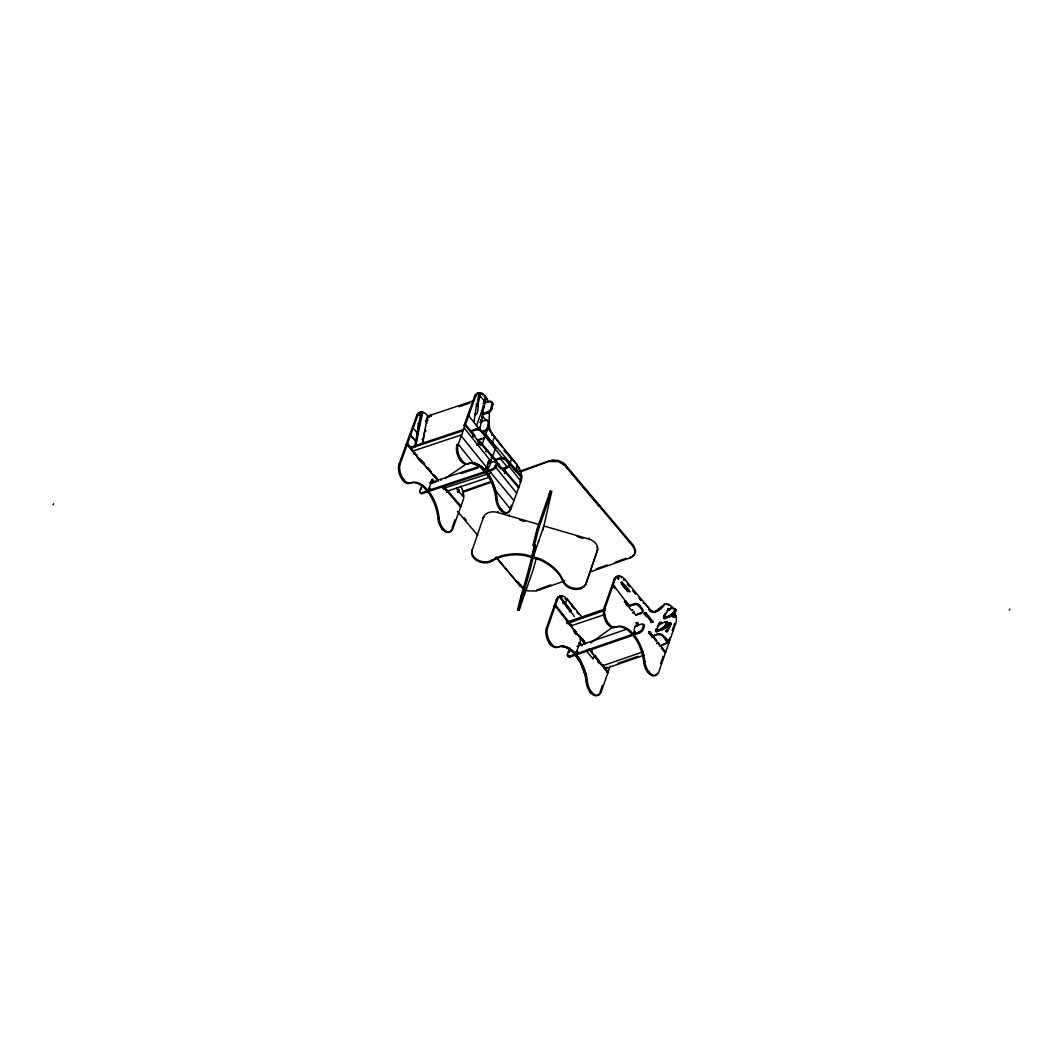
<?xml version="1.0" encoding="UTF-8"?>
<svg xmlns="http://www.w3.org/2000/svg" width="1063" height="1063" viewBox="0 0 1063 1063"><rect width="100%" height="100%" fill="white"/><g stroke="black" fill="none" stroke-linecap="round" stroke-linejoin="round"><path stroke-width="1.5" d="M587.294 681.131L586.112 681.516A30.189 16.543 70.9 0 0 584.783 674.301L580.863 663.764L575.123 654.848L576.292 654.436L580.89 661.186L585.952 673.902A30.189 16.543 70.9 0 1 587.321 681.131A11.839 6.458 71.3 0 0 591.068 691.349M579.906 639.328L581.076 638.929L576.983 650.702L577.767 651.818M599.08 661L595.307 655.844M598.907 661.505L599.253 660.748M636.896 623.981L636.325 622.705M473.407 436.694L474.643 435.232M497.364 463.003L495.145 460.399L495.424 459.522L479.214 440.56C474.098 439.471 488.316 447.948 478.802 442.7M487.412 468.81C487.306 457.422 494.946 456.984 488.01 468.823M495.265 449.078L490.814 461.103L489.631 461.501L489.498 460.638M505.536 472.769L505.908 471.759M521.574 478.257L521.495 475.427A11.892 6.458 71.5 0 0 518.943 467.454L518.571 466.816A11.892 6.458 71.5 0 0 517.336 465.076L487.598 428.137L489.06 424.11L489.325 412.71L488.143 413.095M661.731 623.184L661.066 621.908L655.579 630.851L656.323 632.007L664.016 628.844L665.425 627.582L664.681 626.426L666.993 621.576L658.901 623.861L657.386 626.439M665.425 627.582L667.963 623.45L667.006 621.589M668.056 609.046L668.521 610.335L669.756 609.803L669.012 608.674L663.604 617.736L664.348 618.892L672.826 615.105L673.464 614.467L672.72 613.311L675.244 608.74M673.464 614.467C680.041 607.983 671.789 606.628 666.939 610.747M570.06 611.637L565.303 605.06M651.699 622.413L644.763 613.072M652.881 621.828L652.23 622.107L645.653 613.763L645.6 612.58L652.722 621.284L651.061 622.519M421.001 414.145L421.785 415.155L420.071 415.407M484.236 402.359L484.223 401.562M485.087 403.834L484.887 400.592L479.745 429.944M484.675 401.96L484.223 400.884M423.765 442.022L422.901 441.211L424.934 429.851L425.731 431.113L425.014 429.744M477.779 403.847C478.589 407.488 477.925 416.404 474.35 413.799M417.374 432.415L418.45 423.619M417.387 432.721L418.144 433.797L422.755 412.085A11.879 6.458 71.5 0 1 427.273 415.367L427.831 416.098A11.879 6.458 71.5 0 1 428.628 417.307M495.703 462.099A3.96 1.874 -38.8 0 1 497.099 463.906L496.115 466.591A3.96 1.874 -38.8 0 1 491.983 470.324L486.854 472.038L486.176 471.188L487.173 468.305M484.622 400.764L485.26 396.007L484.077 396.406M550.289 492.196L550.408 490.707L537.001 528.975L532.882 545.611M473.394 400.804L429.718 415.474L427.087 418.437L426.276 422.423L427.14 423.22M427.087 418.437L427.632 420.549L426.755 419.726M473.925 422.37L476.596 404.246L477.872 403.967M477.074 404.817L478.935 392.712A11.839 6.431 71.5 0 0 475.812 395.914L458.233 444.268A11.839 6.431 71.5 0 0 460.997 459.296M479.586 395.529L480.091 392.725M477.712 405.92L480.675 392.725A11.839 6.431 71.5 0 1 488.475 402.12M481.698 422.649L483.731 406.013L484.555 406.784M481.366 431.644L483.931 430.781A3.96 2.352 -46.8 0 0 487.651 426.595L488.422 422.29A3.96 2.352 -46.8 0 0 485.831 420.217L479.679 422.263M482.363 413.64L487.492 411.926A3.96 2.352 -46.8 0 0 491.199 407.74L491.983 403.435A3.96 2.352 -46.8 0 0 489.392 401.362L483.08 403.462M482.323 432.428L484.808 431.605A3.96 2.352 -46.8 0 0 488.528 427.419L489.299 423.114A3.96 2.352 -46.8 0 0 487.505 420.868M483.227 414.45L488.355 412.75A3.96 2.352 -46.8 0 0 492.076 408.564L492.833 404.246L491.983 403.435M606.867 623.303L607.823 624.446A11.852 6.498 70.9 0 0 615.025 627.316L615.69 627.09A30.202 16.543 70.9 0 1 631.954 634.146L632.671 634.97A30.202 16.543 70.9 0 1 643.514 660.415L643.66 661.638A11.839 6.484 70.9 0 0 647.46 671.896L649.201 672.201A11.852 6.498 70.9 0 0 658.582 672.48L676.081 622.4A11.879 6.511 70.9 0 0 676.161 616.394L676.028 615.716L674.939 617.39L674.327 616.713L675.43 613.471A11.879 6.511 70.9 0 0 674.62 611.331M422.41 443.776L427.592 415.792M458.631 491.199L459.15 490.455L457.063 487.93M421.24 412.51L422.423 412.125L421.254 412.417L420.403 415.633M414.49 447.563L421.041 412.019A11.879 6.458 71.5 0 0 418.104 414.53L399.94 464.597A11.839 6.431 71.5 0 0 403.86 479.785L404.445 480.463A11.839 6.431 71.5 0 0 410.956 482.815L409.773 483.213A11.839 6.431 71.5 0 1 403.249 480.861L402.678 480.17A11.839 6.431 71.5 0 1 398.917 464.465L416.909 414.929A11.879 6.458 71.5 0 1 419.858 412.417L421.426 411.979M415.726 446.526L418.251 433.558L417.068 433.956M582.258 645.945L580.199 642.77L578.551 643.301M634.066 611.57L633.681 612.554L635.873 615.331L640.962 613.577A3.96 2.804 21.8 0 0 641.906 609.71L639.301 606.402A3.96 2.804 21.8 0 0 633.986 604.701L628.897 606.455L629.283 605.472C618.48 591.108 633.986 616.407 632.538 609.644M636.923 623.928C640.71 618.865 631.196 630.346 635.182 631.781M597.379 550.475L586.191 582.976A11.879 8.57 13.2 0 1 575.043 588.357A11.879 8.57 13.2 0 1 563.523 580.836L560.706 575.548A43.756 31.558 13.2 0 0 539.645 558.713L525.467 554.594A43.756 31.558 13.2 0 0 497.723 557.198L492.089 560.042A11.879 8.57 13.2 0 1 477.965 560.095A11.879 8.57 13.2 0 1 472.224 549.784L471.985 550.793A11.879 8.57 13.2 0 0 477.739 561.091A11.879 8.57 13.2 0 0 491.85 561.038L497.471 558.208A43.756 31.558 13.2 0 1 525.228 555.59L539.406 559.723A43.756 31.558 13.2 0 1 560.453 576.531L563.284 581.846A11.879 8.57 13.2 0 0 574.804 589.367A11.879 8.57 13.2 0 0 585.952 583.972L597.379 550.475A11.879 8.57 13.2 0 0 588.782 539.034L543.911 525.972L533.4 556.481L531.978 556.055L532.895 551.963A43.756 2.206 -73.8 0 0 533.945 545.93M533.4 556.481L534.317 552.375A43.756 2.206 -73.8 0 0 534.304 546.037L538.423 529.387L551.83 491.119L542.927 530.105M430.914 483.359C430.555 478.788 434.501 477.34 432.096 482.974M442.607 486.123C442.421 489.166 451.004 493.112 447.058 491.199M506.134 472.769C504.075 474.895 504.5 471.813 506.001 471.906M539.286 524.617L497.604 512.486A11.879 8.57 13.2 0 0 483.413 517.296L483.173 518.292A11.879 8.57 13.2 0 1 484.29 516.299M491.85 561.038L492.089 560.042M538.423 542.196L538.662 541.2M563.284 581.846L563.523 580.836M577.143 536.709L577.382 535.712M585.952 583.972L586.191 582.976M484.329 401.841L484.263 402.452M534.835 558.115L536.257 558.527L533.227 569.529L518.957 610.561L522.504 596.263A43.756 2.206 -73.8 0 0 531.978 562.34L533.161 557.477L531.739 557.065L530.557 561.928A43.756 2.206 -73.8 0 1 521.083 595.851L517.535 610.149L518.306 608.581M503.025 470.218L503.928 471.228L505.111 470.829M411.726 448.812L407.448 443.803L406.265 444.201M412.949 450.26L412.683 451.137L461.807 434.754M413.693 454.14L415.181 452.865M423.685 462.897C423.858 466.444 414.278 455.03 416.749 454.619M420.47 459.043L420.191 459.92L438.328 481.114M447.722 490.721L447.457 491.598M477.207 404.02L476.237 404.113M414.902 453.742L411.447 449.689A1.98 1.329 17.6 0 1 411.54 448.041L412.298 446.633L462.83 429.718M411.447 449.689L411.833 448.466A1.98 1.329 17.6 0 1 411.926 446.819L412.298 446.633M444.533 487.186L443.935 489.1L441.982 486.827M444.693 488.382L444.972 487.518M488.754 477.38L448.161 490.854A1.98 1.329 17.6 0 1 445.915 489.99L446.194 489.113M473.128 433.372L472.849 434.249L470.63 431.644L470.909 430.767L475.958 429.08A3.96 2.671 17.6 0 1 481.34 430.635L484.489 434.315A3.96 2.671 17.5 0 1 483.559 437.969L478.576 440.414M470.63 431.644L475.679 429.957L475.958 429.08M483.28 438.846A3.96 2.671 17.5 0 0 484.21 435.192L481.061 431.512L481.34 430.635M484.21 435.192L484.489 434.315M502.719 469.155L507.769 467.481L508.048 466.604A3.96 2.671 17.6 0 0 508.978 462.95L505.908 459.362A3.96 2.671 17.6 0 0 500.527 457.821L500.248 458.685L495.145 460.399M505.629 460.239A3.96 2.671 17.6 0 0 500.248 458.685L507.769 467.481A3.96 2.671 17.6 0 0 508.699 463.813L505.629 460.239L505.908 459.362M504.526 471.294L502.586 469.487M508.699 463.813L508.978 462.95M475.227 414.636L476.41 414.238M483.798 401.15L484.582 400.91L478.709 394.665M471.985 550.793L483.413 517.296M497.604 512.486L497.962 511.476M509.004 515.807L509.35 514.784M519.927 472.092L552.667 459.973L558.62 460.558L564.068 463.295L633.389 545.399L635.488 549.837L635.382 552.016A11.866 8.198 19 0 1 632.923 555.577M517.668 581.448L520.817 585.208L520.471 586.218A11.866 8.198 19 0 0 522.531 588.171M531.978 556.055L534.078 549.943M599.665 505.35L599.319 506.373L565.144 465.674L565.503 464.651M566.034 465.288L565.675 466.298L633.03 546.409L635.129 550.847L635.036 553.039A11.866 8.198 19 0 1 630.372 557.73L589.699 572.133M588.782 539.034L589.128 538.011M633.03 546.409L633.389 545.399M630.372 557.73L630.718 556.706M484.449 404.099L486.602 397.961M550.607 644.723L549.837 643.806A11.879 6.511 70.9 0 1 546.422 628.18L556.387 599.665A11.892 6.524 70.9 0 1 557.663 597.472L557.942 597.193M551.777 644.324L551.006 643.394A11.879 6.511 70.9 0 1 547.591 627.768L557.57 599.253A11.879 6.537 70.6 0 1 558.832 597.047L559.895 596.263A11.879 6.537 70.6 0 1 567.124 599.133L581.607 616.487M567.39 654.449A3.96 1.887 -39.9 0 0 569.569 656.084L574.658 654.33L575.362 655.167L570.273 656.921A3.96 1.887 -39.9 0 1 568.094 655.286L567.39 654.449L568.346 651.739A3.96 1.887 -39.9 0 1 569.927 649.506M575.84 653.931L632.206 634.452L632.91 635.289L576.531 654.755L575.84 653.931L576.983 650.702M616.208 626.904A11.852 6.498 70.9 0 1 608.993 624.034L607.279 623.782A11.879 6.511 70.9 0 1 603.97 608.288L614.334 578.737A11.959 6.551 70.9 0 1 615.185 577.528L616.234 576.717A11.959 6.551 70.9 0 1 619.756 576.678M609.112 624.167L608.461 623.383A11.879 6.511 70.9 0 1 605.139 607.89L615.504 578.325A11.959 6.551 70.9 0 1 616.354 577.116L617.417 576.305A11.959 6.551 70.9 0 1 624.233 578.697L649.227 608.647C654.024 615.45 661.053 609.963 664.774 604.169A11.879 6.511 70.9 0 1 673.224 608.727M594.27 655.685L593.127 658.954L586.058 650.49M602.442 685.343L599.997 692.345L601.166 691.947L610.242 666.009M633.389 634.04L634.332 631.329L635.036 632.166L634.08 634.877L633.389 634.04L638.478 632.286A3.96 1.887 -39.9 0 0 642.557 628.485L643.514 625.775A3.96 1.887 -39.9 0 0 641.321 624.14L635.129 626.28M637.136 626.24L638.092 623.516M634.08 634.877L639.169 633.123A3.96 1.887 -39.9 0 0 643.261 629.323L644.205 626.612A3.96 1.887 -39.9 0 0 642.796 624.792M660.615 663.684L663.166 656.363M669.597 637.999L668.002 642.584L669.172 642.172L665.066 636.95M672.175 630.625L674.726 623.33M419.699 491.013A3.96 1.874 -38.8 0 0 421.878 492.647L427.007 490.933L427.698 491.784L422.569 493.498A3.96 1.874 -38.8 0 1 420.39 491.863L419.699 491.013L420.682 488.329A3.96 1.874 -38.8 0 1 422.29 486.123M432.256 479.267L429.332 487.319L430.01 488.515M428.19 490.535L429.173 487.851L429.851 488.701L428.881 491.385L428.19 490.535L484.994 471.587L485.671 472.437L428.881 491.385M479.254 392.659L477.752 393.111A11.839 6.431 71.5 0 0 474.63 396.313L463.893 425.851L465.076 425.466L518.744 487.904M476.503 425.599L483.718 405.734L483.08 405.946M479.519 429.239L468.61 415.713L467.428 416.111M478.842 441.57L477.672 444.786L476.49 445.184M482.19 444.042L485.02 436.255L503.331 459.176M487.917 428.535L485.286 435.099L496.062 448.214M452.134 527.66L454.937 519.927M451.137 530.185A11.879 6.458 71.5 0 0 451.562 529.215L452.745 528.816L463.362 499.544A11.959 6.498 71.5 0 0 463.627 497.643L463.627 495.531A11.959 6.498 71.5 0 0 460.611 486.136M485.565 435.883L491.292 442.567L492.475 442.181L494.481 436.667M487.199 464.903L488.807 460.478M486.176 471.188L491.305 469.474A3.96 1.874 -38.8 0 0 495.438 465.74L496.408 463.056A3.96 1.874 -38.8 0 0 494.229 461.422L488.076 463.481M506.426 466.816L505.005 470.71L503.822 471.108M511.954 458.392L509.775 463.72L517.056 471.985L516.95 470.776L485.353 434.209L491.983 442.514L491.664 443.523M515.768 469.408L517.349 465.076L504.58 450.154L511.33 459.083M518.85 467.308L517.03 472.331L521.601 477.672M511.223 505.257L509.549 509.855L510.732 509.469L520.976 481.273A11.892 6.458 71.5 0 0 521.574 478.27M489.06 424.137L487.598 428.137L489.086 424.363A8.916 4.837 71.5 0 0 489.193 425.346L489.219 425.572A11.879 6.458 71.5 0 0 492.727 434.448L502.653 447.603M400.1 464.026L399.063 464.013M671.178 624.047C669.796 615.929 661.598 645.746 671.178 624.047C670.275 625.376 668.507 622.041 670.381 622.838M484.303 402.199L485.406 402.013M565.436 603.306L567.111 599.133L575.003 609.179M569.994 623.423C568.506 625.881 570.366 620.167 569.688 622.28M571.269 625.044L570.951 625.855L604.608 614.587M571.017 626.12L571.349 625.283L568.639 621.855M574.924 630.851C575.468 628.671 575.269 631.94 573.395 631.05M576.478 631.648L574.963 632.87M595.506 655.34L595.014 656.482M599.094 663.631L600.661 662.382M588.982 648.855L602.522 665.983L602.987 664.84M640.962 613.577L641.361 612.594A3.96 2.804 21.8 0 0 642.304 608.727L639.7 605.418A3.96 2.804 21.8 0 0 634.372 603.718L627.927 606.083L625.934 603.08M604.475 666.647L604.01 667.79A1.98 1.395 21.8 0 0 606.335 668.295L606.8 667.152A1.98 1.395 21.8 0 1 606.348 667.245M633.986 604.701L634.372 603.718M635.873 615.331L636.259 614.361L640.085 613.032M639.301 606.402L639.7 605.418M641.906 609.71L642.304 608.727M651.406 636.963L657.997 633.986A3.96 2.79 21.8 0 1 663.325 635.687L666.328 639.527A3.96 2.804 21.9 0 1 666.129 643.009M656.615 643.58L658.13 642.358L659.591 644.205M657.811 643.168L660.003 645.945L665.066 644.205A3.96 2.804 21.8 0 0 666.009 640.338L662.993 636.511L663.325 635.687M660.003 645.945L664.123 643.819M666.009 640.338L666.328 639.527M665.066 644.205L665.385 643.394M624.592 601.485L626.413 603.97A1.98 1.395 21.8 0 0 625.655 603.346M602.854 665.172L608.182 671.896L607 672.308M667.205 622.28L667.723 623.981M1009.425 610.029L1009.85 609.099M576.957 650.848L575.947 651.964M457.967 491.677L457.781 490.548L458.964 490.149M53.15 504.699L53.602 503.769M478.961 395.277L480.29 392.659L479.493 393.124M448.121 492.023L446.407 492.302M666.116 631.13L670.275 623.994L669.212 623.25M665.372 613.138L663.79 615.783L664.96 615.371M668.521 610.335L668.295 608.581M490.668 472.53L487.89 475.573L480.117 466.777L471.866 463.242A30.189 16.397 71.5 0 0 467.786 463.853A11.839 6.431 71.5 0 1 461.236 461.501L459.801 459.668A11.839 6.431 71.5 0 1 457.024 444.733M495.836 490.96L494.601 491.451A30.189 16.397 71.5 0 1 495.823 498.693A11.879 6.458 71.5 0 0 499.504 509.031L501.258 509.35L500.686 508.632A11.879 6.458 71.5 0 1 497.032 498.295A30.189 16.397 71.5 0 0 495.783 491.066C492.581 479.506 486.057 465.355 473.048 462.857A30.189 16.397 71.5 0 0 468.969 463.455L468.942 463.468A11.839 6.431 71.5 0 1 462.418 461.116L460.997 459.269M658.914 623.875L659.844 622.333M668.282 608.567L668.853 610.042M481.26 419.54L482.084 420.496L480.848 420.35M476.29 414.477L474.909 414.929M577.581 651.911L577.129 651.566M569.502 622.759L605.033 610.295M663.591 617.723L669.557 615.623L672.706 613.298M660.654 629.083L664.667 626.413M459.07 491.358L457.781 491.784M664.774 604.169C663.432 605.006 651.699 614.255 654.795 611.929M467.747 463.867L468.969 463.455M557.995 597.154L559.111 596.489A11.892 6.524 70.9 0 1 562.686 596.835M590.736 642.956L613.643 626.506M444.812 478.656L466.484 463.84M423.579 438.806L422.091 439.524M558.341 596.888L559.111 596.489M431.432 415.925L429.718 415.474M592.397 651.898L590.51 649.44L592.397 651.898L591.666 652.376M409.8 483.2L410.464 482.974A30.202 16.397 71.5 0 1 437.73 516.831L437.863 518.013A11.879 6.458 71.5 0 0 442.075 529.108L442.62 529.746A11.879 6.458 71.5 0 0 450.592 530.995M411.009 482.801L411.647 482.575A30.202 16.397 71.5 0 1 428.429 490.827L429.12 491.704A30.202 16.397 71.5 0 1 438.913 516.432L439.046 517.628M462.378 491.558L492.103 481.034M518.717 471.627L550.009 460.558M463.588 492.01L491.757 482.057M536.815 589.912L550.9 584.929M596.29 568.878L607.252 565.011M615.078 562.234L626.027 558.367M564.639 580.956L536.483 590.948L527.979 590.908A11.866 8.198 19 0 1 525.082 589.779M604.714 609.019L568.758 621.549L568.306 622.692L584.956 643.766M565.941 599.532L567.111 599.133M571.642 621.137L594.629 613.192M599.226 611.61L603.824 610.016M643.142 651.778L602.429 665.85L600.343 663.192M617.749 663.352L638.092 656.296M606.335 668.295L643.899 655.273M614.334 578.737L615.504 578.325M614.241 578.923L615.411 578.524M556.387 599.665L557.57 599.253M624.087 580.345L625.257 579.946M554.381 605.418L555.55 605.006L569.236 622.4L568.067 622.812L567.071 621.576M562.898 602.216L564.426 602.043L562.859 603.425M620.792 582.577L621.975 582.179C641.839 602.761 617.855 584.53 621.961 582.165M553.823 606.508L555.205 606.03L584.995 643.899M569.808 610.773L570.977 610.375L571.19 611.384L559.125 596.795M621.722 583.76L627.409 590.988L628.578 590.576M569.409 611.756L570.592 611.345L574.432 616.686M546.422 628.18L547.591 627.768M603.97 608.288L605.139 607.89M566.645 621.576L568.36 621.27L566.552 622.014M624.233 601.685L625.403 601.273M566.552 621.842L568.24 621.164M566.579 622.2L568.001 621.071M566.632 622.387L568.001 622.293L566.725 622.559M567.961 622.679L569.13 622.267M643.128 603.159L644.298 602.748L649.52 608.993M632.512 612.952L633.681 612.554M551.006 643.394L549.837 643.806L549.026 642.836M648.643 609.724L649.812 609.312M649.559 610.6L650.742 610.189M649.878 610.853L651.048 610.441M644.417 612.979L645.706 612.554M644.231 613.298L645.932 612.66M644.231 613.471L646.052 612.78M650.503 611.305L651.685 610.893M644.244 613.657L645.427 613.245M644.311 613.843L645.48 613.431M650.822 611.504L652.004 611.092M644.377 614.015L645.56 613.603M651.141 611.677L652.323 611.278M645.653 613.763L644.484 614.162L646.357 616.553M651.46 611.836L652.629 611.424M653.958 611.783L658.661 610.175M652.709 612.248L654.197 611.903M653.904 612.328L656.442 611.517M670.819 607.451L671.989 607.053M558.66 646.809A11.879 6.511 70.9 0 1 552.029 644.603L550.262 644.337L550.86 645.015A11.879 6.511 70.9 0 0 557.49 647.221L558.66 646.809A30.189 16.543 70.9 0 1 562.765 646.118L569.569 648.43L576.292 654.436M615.025 627.316L616.872 626.692A30.202 16.543 70.9 0 1 644.683 660.017L644.842 661.292A11.852 6.498 70.9 0 0 648.629 671.471L649.201 672.201M667.763 609.165L668.933 608.754M669.57 608.926L668.773 609.923M562.765 646.118L561.596 646.517A30.189 16.543 70.9 0 0 557.49 647.221M561.742 646.53L563.496 646.171M562.327 646.583L564.24 646.277M563.058 646.689L564.985 646.437M563.815 646.849L565.742 646.649M564.573 647.061L566.499 646.915M636.086 622.918L637.255 622.519M565.33 647.314L567.27 647.221M566.087 647.619L568.027 647.566M566.858 647.978L568.798 647.978M580.557 643.899L579.388 644.298L578.91 643.102M567.629 648.377L569.569 648.43M663.764 615.942L664.933 616.022M576.996 646.357L625.828 629.495M568.399 648.829L570.339 648.922M651.446 621.549L652.629 621.137M569.17 649.334L571.11 649.466M651.539 621.696L652.722 621.284M651.619 621.868L652.802 621.456M651.685 622.054L652.855 621.642M675.603 614.002L673.211 616.474L674.38 616.075M569.941 649.878L571.867 650.051M651.659 622.546L652.841 622.147M570.698 650.463L572.638 650.689M571.456 651.088L573.382 651.367M673.118 616.753L674.301 616.341M676.028 615.716L674.978 616.792M673.158 617.111L674.301 616.527M572.213 651.765L574.126 652.071M572.957 652.483L574.87 652.828M573.688 653.24L575.588 653.625M575.827 655.725L577.01 655.326M657.027 628.578L655.791 629.15M576.518 656.628L577.701 656.23M648.868 632.392L650.038 631.993L656.602 640.364M577.196 657.559L578.365 657.16M648.47 633.362L649.652 632.963L656.562 641.574L656.708 640.524M655.565 630.837L660.668 629.097L661.412 630.253M577.847 658.529L579.029 658.13M578.498 659.525L579.667 659.113M579.109 660.548L580.292 660.136M665.491 630.97L666.66 630.572M651.739 636.152L657.997 633.986M579.72 661.598L580.89 661.186M580.292 662.674L581.474 662.262M580.863 663.764L582.032 663.365M581.395 664.88L582.564 664.481M581.913 666.009L583.082 665.611M597.472 661.664L598.642 661.252M582.404 667.165L583.574 666.767M597.592 661.771L599.24 661.252M582.856 668.335L584.039 667.923M583.295 669.504L584.477 669.105M583.707 670.7L584.889 670.288M584.092 671.896L585.275 671.484M667.644 643.593L668.813 643.195L664.707 637.959M584.451 673.092L585.633 672.693M585.886 673.636L584.703 674.048L586.617 676.334M664.548 652.416L665.73 652.018L661.624 646.782M643.673 661.704L644.842 661.292M647.739 672.254L648.908 671.856M586.165 681.529A11.839 6.458 71.3 0 0 589.885 691.761L592.569 693.103A11.839 6.458 71.3 0 0 601.14 691.907M592.078 692.584L590.47 692.505M592.197 692.717L591.015 693.116L590.191 692.133M626.001 601.259L624.712 601.552M411.913 447.868L462.445 430.94M416.723 415.434L417.905 415.048M474.63 396.313L475.812 395.914M419.832 414.889L421.028 414.49M419.885 415.075L421.068 414.676M419.965 415.248L421.147 414.849M478.602 395.848L479.785 395.463M420.297 415.606L421.852 415.048M458.964 406.717L469.673 403.143M425.559 420.775L426.848 419.805M417.998 423.885C419.128 421.998 421.493 424.575 418.902 424.748M477.978 404.126L476.915 405.242L478.111 404.684M485.459 401.708L484.303 401.987M476.862 404.711L478.044 404.312M476.915 404.897L478.098 404.498M476.729 406.252L477.912 405.853M409.813 434.475L410.996 434.076M467.8 415.101L468.982 414.716M482.11 410.544L483.12 411.155M481.712 410.836L482.921 410.504L481.725 411.022M409.441 435.471L410.624 435.086M481.778 411.208L482.961 410.81M481.845 411.394L483.027 410.996M464.252 424.855L465.435 424.456L474.762 435.352M480.569 419.898L481.752 419.5M405.907 445.211L407.089 444.812L438.288 480.941M487.877 424.509L489.06 424.11M478.642 427.791L479.825 427.392M478.509 428.522L479.692 428.137M478.43 428.974L479.612 428.575M478.337 429.465L479.519 429.067M473.141 435.817L474.138 435.498M473.168 436.175L474.125 435.671M473.221 436.361L474.218 436.043M473.314 436.534L474.297 436.215M457.05 444.666L458.233 444.268L473.208 462.87L472.025 463.269M492.9 434.687L491.717 435.086L492.993 434.833M477.274 440.069L481.991 438.501M480.609 442.195L479.307 442.474M480.25 443.55L481.539 443.311M480.356 443.696L481.619 443.484M481.698 443.856L479.891 444.56L481.672 443.67M479.998 444.679L481.672 444.161M481.486 444.653L479.891 444.56M491.558 443.417L492.674 443.311L492.475 442.181M485.778 451.443L487.399 451.204L487.292 450.008M460.146 460.146L462.139 460.784M486.004 451.616L487.186 451.217M402.678 480.17L403.86 479.772M461.847 460.438L460.664 460.824M402.97 480.529L404.153 480.131M472.597 463.322L473.779 462.923M473.327 463.441L474.51 463.056M491.066 457.622L492.249 457.223M474.071 463.627L475.254 463.229M474.816 463.853L475.998 463.455M475.573 464.119L476.756 463.72M476.33 464.451L477.513 464.053M477.088 464.823L478.27 464.425M431.897 480.675L433.079 480.277M477.845 465.235L479.028 464.837M495.424 459.522L500.527 457.821M478.602 465.7L479.785 465.315M479.36 466.219L480.542 465.82M429.492 483.027L480.396 466.046M480.117 466.777L481.3 466.378M431.737 483.359L436.415 481.791M461.09 473.567L478.005 467.919M480.875 467.375L482.057 466.989M481.619 468.026L482.801 467.627M482.363 468.717L483.545 468.318M486.123 467.866L487.306 467.468M486.004 468.198L487.186 467.8M483.094 469.434L484.276 469.049M497.444 464.85L499.118 463.84M485.964 468.903L487.146 468.504M497.497 465.036L498.866 464.956L497.577 465.209M483.811 470.205L484.994 469.819M484.529 471.015L485.711 470.617M485.233 471.879L486.429 471.48M485.911 472.743L487.093 472.344M486.588 473.66L487.771 473.261M443.085 488.449L487.638 474.045M501.736 468.703L506.785 467.029M487.253 474.603L488.435 474.204M487.89 475.573L488.515 476.583L489.698 476.184M488.515 476.583L489.126 477.619L490.309 477.221M504.898 472.477L506.094 472.078M504.965 472.663L506.147 472.264M504.354 473.168L506.174 472.45M504.593 473.354L506.068 472.889M489.126 477.619L489.711 478.669L490.893 478.284M516.95 470.776L515.954 471.494M457.874 490.681L459.057 490.295M489.711 478.669L490.269 479.758L491.451 479.36M457.967 490.854L459.15 490.455M458.02 491.04L459.203 490.641M457.449 491.584L459.243 490.827M457.555 491.704L459.216 491.159M490.269 479.758L490.814 480.861L491.996 480.463M490.814 480.861L491.345 481.991L492.528 481.592M491.345 481.991L491.837 483.134L493.019 482.735M491.837 483.134L492.315 484.29L493.498 483.891M492.315 484.29L492.754 485.459L493.936 485.06M492.754 485.459L493.179 486.641L494.361 486.243M494.601 491.451L493.577 487.837L494.76 487.439M493.95 489.033L495.132 488.648M494.282 490.242L495.464 489.844M519.794 481.672L520.976 481.273L508.34 465.448M517.734 487.359L518.917 486.96L503.078 468.464M437.863 518.013L439.059 517.641A11.879 6.458 71.5 0 0 443.258 528.723L444.201 529.852M495.836 498.68L497.019 498.281M441.982 528.962L443.271 528.696M442.195 529.228L443.803 529.361A11.879 6.458 71.5 0 0 452.745 528.816M499.743 509.336L500.5 510.28L501.683 509.881A11.879 6.458 71.5 0 0 510.732 509.469L495.717 490.814M478.031 440.946L480.29 443.537M416.457 454.433L416.204 455.243M549.664 461.568L558.274 461.568L565.144 465.674M673.982 608.395L676.002 609.91M421.254 412.417L421.586 412.484A11.879 6.458 71.5 0 1 422.954 413.015M548.973 494.109L550.408 494.521M519.927 520.059L524.71 521.441M578.564 537.134L582.843 538.37M537.785 526.597L539.22 527.009M521.083 595.851L522.504 596.263M518.957 606.747L520.392 607.159M657.372 629.814L656.974 628.711L657.665 629.814M420.895 414.716L421.772 415.487M489.392 401.362L490.242 402.159A3.96 2.352 -46.8 0 1 492.833 404.246M491.199 407.74L492.063 408.551M487.492 411.926L488.342 412.736M488.422 422.29L489.299 423.114M487.651 426.595L488.528 427.419M483.931 430.781L484.808 431.605M479.373 429.359L480.25 430.183M430.555 415.101L431.419 415.912M428.163 416.762L429.027 417.573M426.834 419.287L427.698 420.098M425.001 429.904L425.798 430.661M418.144 434.142L413.188 428.03M419.3 422.861L420.191 423.765M627.329 590.882L627.635 591.626M562.553 613.909L562.168 614.892M650.038 631.993L649.652 632.963M568.851 623.356L567.562 623.649L566.818 622.705M571.363 605.658L573.528 608.102M576.784 611.77L578.95 614.215L576.983 611.703M410.504 435.418L415.686 441.424M574.419 654.037L575.096 654.821M421.493 460.199L424.695 463.92M427.897 467.64L431.1 471.374M434.302 475.068L437.544 478.842M448.068 491.079L460.997 506.134M442.567 485.897L460.624 507.157M510.041 464.491L516.618 472.158M484.874 435.617L488.688 440.082M497.683 465.355L500.646 468.823M462.511 494.308L463.627 495.597M410.61 435.126L415.739 441.132M456.731 488.98L463.654 497.072M444.268 488.05L445.915 489.99M464.066 517.681L466.165 520.179M457.475 511.303L477.765 535.42M495.916 557.012L520.471 586.218L496.288 557.424M627.263 584.158L629.376 586.683M632.551 590.483L635.727 594.283M638.89 598.084L641.016 600.622M643.514 625.775L644.205 626.612M661.186 648.031L665.372 653.041M642.557 628.485L643.261 629.323M638.478 632.286L639.169 633.123M407.448 443.803L411.62 448.799M568.346 651.739L569.037 652.576A3.96 1.887 -39.9 0 1 569.396 651.832M569.569 656.084L570.273 656.921M591.772 692.252L591.081 691.375M589.899 691.787L591.4 693.514A11.839 6.458 71.3 0 0 598.721 694.524M488.528 469.966L513.961 500.567M461.329 459.761L462.418 461.116M482.562 416.045L486.389 420.789M503.982 450.353L506.015 452.865M496.408 463.056L497.099 463.906M494.229 461.422L494.92 462.272M495.438 465.74L496.115 466.591M464.146 427.99L489.99 460.08M494.946 466.232L516.645 493.192M491.305 469.474L491.983 470.324M461.249 435.963L487.146 468.119M500.925 508.951L502.467 510.865M440.427 479.386L441.105 480.237M420.682 488.329L421.36 489.179M421.878 492.647L422.569 493.498M649.347 632.684L652.39 636.524M625.828 603.372L627.941 606.056M648.962 632.698L652.097 636.604M582.404 638.81L584.411 641.348M579.348 635.435L585.593 643.301M617.43 576.305L618.932 578.219M559.895 596.263L570.977 610.375M563.244 602.442L564.413 603.917M589.673 649.852L607.823 672.919M574.326 632.233L576.186 634.598M615.543 587.905L613.192 584.889L629.695 606.601M612.806 585.979L614.72 588.424M648.802 632.326L651.659 635.966M626.492 603.797L628.113 605.883M648.616 631.475L652.602 636.71M675.244 609.179L675.988 610.335M675.005 609.71L675.749 610.853M673.171 612.713L673.915 613.869M672.082 613.949L672.826 615.105M671.298 614.573L672.055 615.729M670.447 615.145L671.191 616.301M670.301 616.779L669.557 615.623L668.68 615.969L669.438 617.138M666.567 621.47L667.963 623.45M665.943 621.51L666.7 622.666M665.186 621.722L665.93 622.865M665.132 625.828L665.876 626.984M664.043 627.064L664.787 628.22M663.272 627.688L664.016 628.844M660.096 623.476L660.841 624.632M662.408 628.26L663.153 629.416M661.518 628.738L662.262 629.894M493.179 486.641L493.577 487.837M597.007 546.967A11.879 8.57 13.2 0 1 597.14 551.471M522.876 587.161A11.866 8.198 19 0 1 520.817 585.208M517.003 466.591A11.892 6.484 71.5 0 1 517.389 467.202M520.418 478.682A11.879 6.484 71.3 0 1 520.365 479.333M479.891 393.23A11.839 6.431 71.5 0 1 481.3 393.868M482.23 394.532A11.839 6.431 71.5 0 1 482.695 394.931M509.111 510.838A11.879 6.458 71.5 0 1 500.5 510.28M475.679 429.957A3.96 2.671 17.6 0 1 481.061 431.512M446.965 489.698A1.98 1.329 17.6 0 1 446.54 489.432M599.293 693.754A11.839 6.458 71.3 0 1 599.027 694.166M565.038 598.562A11.892 6.524 70.9 0 1 565.489 599.027M621.191 577.448A11.959 6.551 70.9 0 1 621.669 577.794M663.591 604.581A11.866 6.511 70.9 0 1 666.461 604.329M668.042 605.006A11.866 6.511 70.9 0 1 668.68 605.418M657.173 673.371A11.852 6.498 70.9 0 1 648.031 672.613M657.678 634.81A3.96 2.79 21.8 0 1 662.993 636.511M569.927 651.074A3.96 1.887 -39.9 0 1 570.632 650.343M624.672 579.229L623.489 579.641L624.659 579.255M521.495 475.427L517.03 472.331L521.601 476.875L521.495 475.427M618.573 579.242L616.673 576.824L618.573 579.242"/></g></svg>
